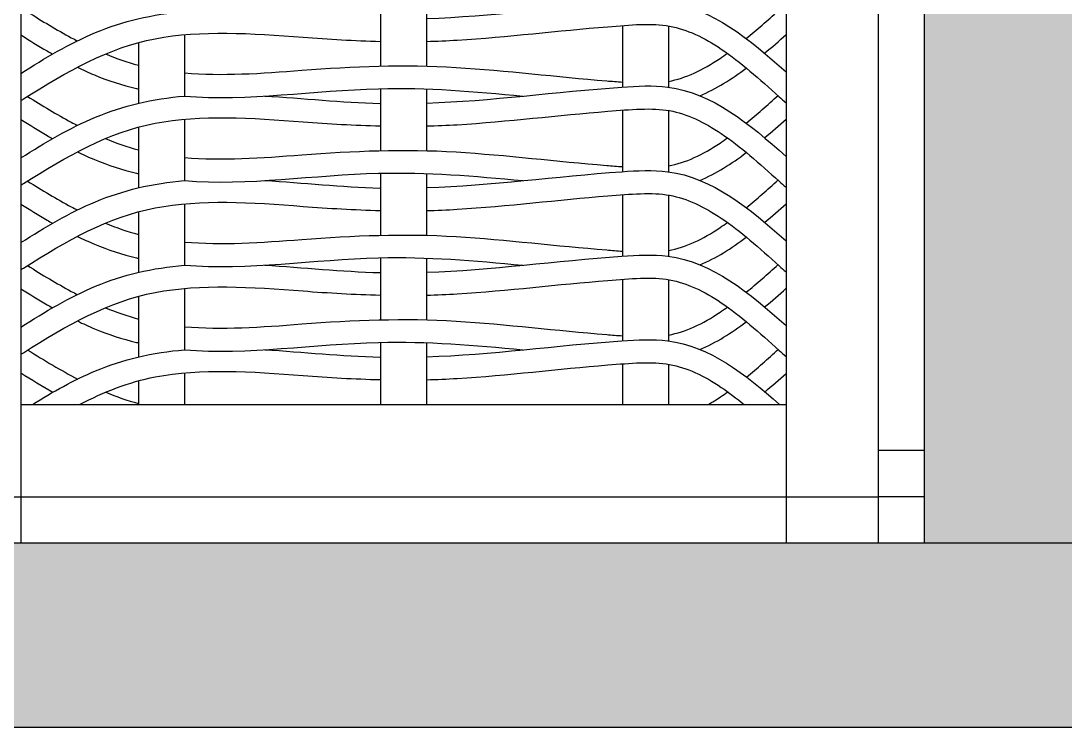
# Model space of a CAD drawing. Header units: millimetres. Extents: x 3409 to 3822, y 896 to 1108.
# Drawn here: x 3732.284 to 3733.417, y 1037.441 to 1038.207 of the extents above; entities that cross this region are included whole.
import ezdxf

# ---------------------------------------------------------------- set-up
doc = ezdxf.new("R2010")
doc.units = ezdxf.units.MM
for name, color, linetype in [('a-epipla', 8, 'Continuous'), ('a-toixoi', 5, 'Continuous'), ('toixoi_provolh', 150, 'Continuous')]:
    doc.layers.add(name, color=color, linetype=linetype)

msp = doc.modelspace()

# ---------------------------------------------------------------- hatches: boundary and pattern name
at = {"layer": 'a-epipla', "true_color": 0xc7c8ca}
h = msp.add_hatch(color=9, dxfattribs=at)
h.dxf.hatch_style = 1
h.paths.add_polyline_path([(3742.7639, 1037.6405), (3676.9639, 1037.6405), (3676.9639, 1037.4405), (3742.7639, 1037.4405)])
at = {"layer": 'toixoi_provolh', "true_color": 0xa7a8aa}
h = msp.add_hatch(color=253, dxfattribs=at)
h.dxf.hatch_style = 1
h.paths.add_polyline_path([(3726.4639, 1040.6405), (3726.4639, 1040.2405)], flags=17)
h.paths.add_polyline_path([(3726.8639, 1040.6405), (3726.4639, 1040.6405), (3726.4639, 1040.2405), (3726.4639, 1037.6405), (3726.8639, 1037.6405)])
h.paths.add_polyline_path([(3729.8639, 1040.6405), (3726.8639, 1040.6405), (3726.8639, 1040.2405), (3729.8639, 1040.2405)])
h.paths.add_polyline_path([(3730.2639, 1040.6405), (3729.8639, 1040.6405), (3729.8639, 1040.2405), (3729.8639, 1037.6405), (3730.2639, 1037.6405)])
h.paths.add_polyline_path([(3733.2639, 1040.6405), (3730.2639, 1040.6405), (3730.2639, 1040.2405), (3733.2639, 1040.2405)])
h.paths.add_polyline_path([(3733.6639, 1040.6405), (3733.2639, 1040.6405), (3733.2639, 1040.2405), (3733.2639, 1037.6405), (3733.6639, 1037.6405)])
h.paths.add_polyline_path([(3736.6639, 1040.6405), (3733.6639, 1040.6405), (3733.6639, 1040.2405), (3736.6639, 1040.2405)])
h.paths.add_polyline_path([(3740.0639, 1040.6405), (3737.0639, 1040.6405), (3737.0639, 1040.2405), (3740.0639, 1040.2405)])
h.paths.add_polyline_path([(3737.0639, 1040.6405), (3736.6639, 1040.6405), (3736.6639, 1040.2405), (3736.6639, 1037.6405), (3737.0639, 1037.6405)])
h.paths.add_polyline_path([(3740.4639, 1040.6405), (3740.0639, 1040.6405), (3740.0639, 1040.2405), (3740.0639, 1037.6405), (3740.4639, 1037.6405)])

# ---------------------------------------------------------------- linework, layer by layer
at = {"layer": 'a-epipla'}
for p, q in [((3733.2139, 1040.1905), (3733.2139, 1037.6905)), ((3732.2839, 1040.0905), (3732.2839, 1037.6405)), ((3733.1139, 1040.0905), (3733.1139, 1037.6405)), ((3732.6739, 1038.2249), (3732.6739, 1038.1575)), ((3732.7239, 1038.2245), (3732.7239, 1038.1575)), ((3732.9364, 1038.2016), (3732.9364, 1038.1348)), ((3732.9864, 1038.2012), (3732.9864, 1038.1347)), ((3732.4614, 1038.1917), (3732.4614, 1038.125)), ((3732.4114, 1038.1831), (3732.4114, 1038.1172)), ((3732.6739, 1038.1331), (3732.6739, 1038.0658)), ((3732.7239, 1038.1327), (3732.7239, 1038.0658)), ((3732.9364, 1038.1098), (3732.9364, 1038.0431)), ((3732.9864, 1038.1094), (3732.9864, 1038.043)), ((3732.4614, 1038.0999), (3732.4614, 1038.0333)), ((3732.4114, 1038.0914), (3732.4114, 1038.0255)), ((3732.6739, 1038.0414), (3732.6739, 1037.974)), ((3732.7239, 1038.041), (3732.7239, 1037.9741)), ((3732.9364, 1038.0181), (3732.9364, 1037.9513)), ((3732.9864, 1038.0177), (3732.9864, 1037.9512)), ((3732.4614, 1038.0082), (3732.4614, 1037.9415)), ((3732.4114, 1037.9996), (3732.4114, 1037.9338)), ((3732.6739, 1037.9496), (3732.6739, 1037.8823)), ((3732.7239, 1037.9492), (3732.7239, 1037.8823)), ((3732.9364, 1037.9263), (3732.9364, 1037.8596)), ((3732.9864, 1037.9259), (3732.9864, 1037.8595)), ((3732.4614, 1037.9164), (3732.4614, 1037.8498)), ((3732.4114, 1037.9079), (3732.4114, 1037.842)), ((3732.6739, 1037.8579), (3732.6739, 1037.7905)), ((3732.7239, 1037.8575), (3732.7239, 1037.7905)), ((3732.9364, 1037.8346), (3732.9364, 1037.7905)), ((3732.9864, 1037.8342), (3732.9864, 1037.7905)), ((3732.4614, 1037.8247), (3732.4614, 1037.7905)), ((3732.4114, 1037.8161), (3732.4114, 1037.7905)), ((3732.2839, 1037.7905), (3733.1139, 1037.7905)), ((3733.2639, 1037.7405), (3733.2139, 1037.7405)), ((3730.3139, 1037.6905), (3733.2139, 1037.6905)), ((3733.2639, 1037.6905), (3733.2139, 1037.6905)), ((3733.2139, 1037.6905), (3733.2139, 1037.6405))]:
    msp.add_line(p, q, dxfattribs=at)
for points, knots in [([(3732.7239, 1038.2092), (3732.7944, 1038.2116), (3732.8804, 1038.2238), (3733.0203, 1038.2314), (3733.0742, 1038.1868), (3733.1139, 1038.1514)], [0.4662693, 0.4662693, 0.4662693, 0.4662693, 0.6786549, 0.7286549, 0.877812, 0.877812, 0.877812, 0.877812]), ([(3732.2839, 1038.1497), (3732.3101, 1038.1662), (3732.3503, 1038.1905), (3732.4117, 1038.2105), (3732.4444, 1038.2153), (3732.4614, 1038.2168)], [0.0125232, 0.0125232, 0.0125232, 0.0125232, 0.1049264, 0.1530593, 0.2047826, 0.2047826, 0.2047826, 0.2047826]), ([(3732.2911, 1038.2164), (3732.307, 1038.2064), (3732.3228, 1038.1969), (3732.3386, 1038.1884), (3732.3408, 1038.1872), (3732.343, 1038.1861), (3732.3451, 1038.185)], [0.00678697, 0.00678697, 0.00678697, 0.00678697, 0.06344334, 0.06344334, 0.06344334, 0.07121295, 0.07121295, 0.07121295, 0.07121295]), ([(3732.2839, 1038.1202), (3732.2848, 1038.1207), (3732.2857, 1038.1213), (3732.2866, 1038.1219), (3732.334, 1038.1519), (3732.3792, 1038.1777), (3732.4796, 1038.1968), (3732.5337, 1038.1932), (3732.6176, 1038.1868), (3732.6457, 1038.1851), (3732.6739, 1038.1844)], [-0.0032083, -0.0032083, -0.0032083, -0.0032083, 0, 0, 0, 0.1674245, 0.1674245, 0.3348489, 0.3348489, 0.4168796, 0.4168796, 0.4168796, 0.4168796]), ([(3732.7239, 1038.1844), (3732.7351, 1038.1846), (3732.7462, 1038.1851), (3732.8124, 1038.1892), (3732.8664, 1038.1959), (3732.945, 1038.2023), (3732.9687, 1038.2044), (3733.0064, 1038.1975), (3733.0249, 1038.1887), (3733.0643, 1038.1621), (3733.0851, 1038.1436), (3733.1066, 1038.1244), (3733.109, 1038.1222), (3733.1114, 1038.12), (3733.1139, 1038.1178)], [0.4655013, 0.4655013, 0.4655013, 0.4655013, 0.498274, 0.498274, 0.6616991, 0.6616991, 0.7352337, 0.7352337, 0.8087683, 0.8087683, 0.8895351, 0.8895351, 0.8895351, 0.8986667, 0.8986667, 0.8986667, 0.8986667]), ([(3732.2839, 1038.1914), (3732.2933, 1038.1854), (3732.3028, 1038.1796), (3732.3124, 1038.174), (3732.3144, 1038.1728), (3732.3163, 1038.1717), (3732.3183, 1038.1706)], [0.01406967, 0.01406967, 0.01406967, 0.01406967, 0.04740122, 0.04740122, 0.04740122, 0.05413463, 0.05413463, 0.05413463, 0.05413463]), ([(3732.9864, 1038.141), (3733.0052, 1038.1445), (3733.0236, 1038.1532), (3733.045, 1038.1677), (3733.0476, 1038.1695), (3733.0503, 1038.1714)], [0.73539871, 0.73539871, 0.73539871, 0.73539871, 0.80876826, 0.80876826, 0.81911219, 0.81911219, 0.81911219, 0.81911219]), ([(3732.3452, 1038.1563), (3732.3513, 1038.1533), (3732.372, 1038.1439), (3732.3945, 1038.1366), (3732.4107, 1038.1328), (3732.4114, 1038.1326)], [0.08463791, 0.08463791, 0.08463791, 0.08463791, 0.10492637, 0.15305927, 0.15507122, 0.15507122, 0.15507122, 0.15507122]), ([(3732.4614, 1038.1502), (3732.5019, 1038.1467), (3732.5446, 1038.1496), (3732.6436, 1038.1573), (3732.7008, 1038.1596), (3732.8111, 1038.1527), (3732.8651, 1038.146), (3732.9251, 1038.1411), (3732.9308, 1038.1407), (3732.9364, 1038.1403)], [0.2038605, 0.2038605, 0.2038605, 0.2038605, 0.3348489, 0.3348489, 0.498274, 0.498274, 0.6616991, 0.6616991, 0.6790294, 0.6790294, 0.6790294, 0.6790294]), ([(3732.4614, 1038.125), (3732.5305, 1038.1194), (3732.6556, 1038.1402), (3732.7763, 1038.1301), (3732.8285, 1038.125)], [0.2060573, 0.2060573, 0.2060573, 0.2060573, 0.4155593, 0.5729024, 0.5729024, 0.5729024, 0.5729024]), ([(3732.7239, 1038.1174), (3732.7944, 1038.1198), (3732.8804, 1038.132), (3733.0203, 1038.1397), (3733.0742, 1038.095), (3733.1139, 1038.0596)], [0.4662693, 0.4662693, 0.4662693, 0.4662693, 0.6786549, 0.7286549, 0.877812, 0.877812, 0.877812, 0.877812]), ([(3732.2839, 1038.058), (3732.3101, 1038.0745), (3732.3503, 1038.0987), (3732.4117, 1038.1188), (3732.4444, 1038.1236), (3732.4614, 1038.125)], [0.0125232, 0.0125232, 0.0125232, 0.0125232, 0.1049264, 0.1530593, 0.2047826, 0.2047826, 0.2047826, 0.2047826]), ([(3732.2911, 1038.1247), (3732.307, 1038.1147), (3732.3228, 1038.1052), (3732.3386, 1038.0967), (3732.3408, 1038.0955), (3732.343, 1038.0944), (3732.3451, 1038.0932)], [0.00678697, 0.00678697, 0.00678697, 0.00678697, 0.06344334, 0.06344334, 0.06344334, 0.07121295, 0.07121295, 0.07121295, 0.07121295]), ([(3732.5485, 1038.1251), (3732.59, 1038.1227), (3732.6321, 1038.1181), (3732.6737, 1038.1171), (3732.6739, 1038.1171)], [0.2917847, 0.2917847, 0.2917847, 0.2917847, 0.4155593, 0.4161946, 0.4161946, 0.4161946, 0.4161946]), ([(3732.2839, 1038.0284), (3732.2848, 1038.029), (3732.2857, 1038.0296), (3732.2866, 1038.0301), (3732.334, 1038.0601), (3732.3792, 1038.086), (3732.4796, 1038.1051), (3732.5337, 1038.1015), (3732.6176, 1038.095), (3732.6457, 1038.0934), (3732.6739, 1038.0927)], [-0.0032083, -0.0032083, -0.0032083, -0.0032083, 0, 0, 0, 0.1674245, 0.1674245, 0.3348489, 0.3348489, 0.4168796, 0.4168796, 0.4168796, 0.4168796]), ([(3732.7239, 1038.0926), (3732.7351, 1038.0929), (3732.7462, 1038.0933), (3732.8124, 1038.0975), (3732.8664, 1038.1042), (3732.945, 1038.1105), (3732.9687, 1038.1127), (3733.0064, 1038.1058), (3733.0249, 1038.097), (3733.0643, 1038.0704), (3733.0851, 1038.0519), (3733.1066, 1038.0326), (3733.109, 1038.0305), (3733.1114, 1038.0283), (3733.1139, 1038.0261)], [0.4655013, 0.4655013, 0.4655013, 0.4655013, 0.498274, 0.498274, 0.6616991, 0.6616991, 0.7352337, 0.7352337, 0.8087683, 0.8087683, 0.8895351, 0.8895351, 0.8895351, 0.8986667, 0.8986667, 0.8986667, 0.8986667]), ([(3732.2839, 1038.0996), (3732.2933, 1038.0937), (3732.3028, 1038.0878), (3732.3124, 1038.0822), (3732.3144, 1038.0811), (3732.3163, 1038.08), (3732.3183, 1038.0788)], [0.01406967, 0.01406967, 0.01406967, 0.01406967, 0.04740122, 0.04740122, 0.04740122, 0.05413463, 0.05413463, 0.05413463, 0.05413463]), ([(3732.9864, 1038.0493), (3733.0052, 1038.0527), (3733.0236, 1038.0615), (3733.045, 1038.0759), (3733.0476, 1038.0778), (3733.0503, 1038.0797)], [0.73539871, 0.73539871, 0.73539871, 0.73539871, 0.80876826, 0.80876826, 0.81911219, 0.81911219, 0.81911219, 0.81911219]), ([(3732.3452, 1038.0646), (3732.3513, 1038.0616), (3732.372, 1038.0522), (3732.3945, 1038.0449), (3732.4107, 1038.041), (3732.4114, 1038.0409)], [0.08463791, 0.08463791, 0.08463791, 0.08463791, 0.10492637, 0.15305927, 0.15507122, 0.15507122, 0.15507122, 0.15507122]), ([(3732.4614, 1038.0584), (3732.5019, 1038.055), (3732.5446, 1038.0579), (3732.6436, 1038.0656), (3732.7008, 1038.0679), (3732.8111, 1038.061), (3732.8651, 1038.0542), (3732.9251, 1038.0494), (3732.9308, 1038.0489), (3732.9364, 1038.0485)], [0.2038605, 0.2038605, 0.2038605, 0.2038605, 0.3348489, 0.3348489, 0.498274, 0.498274, 0.6616991, 0.6616991, 0.6790294, 0.6790294, 0.6790294, 0.6790294]), ([(3732.4614, 1038.0333), (3732.5305, 1038.0277), (3732.6556, 1038.0485), (3732.7763, 1038.0383), (3732.8285, 1038.0333)], [0.2060573, 0.2060573, 0.2060573, 0.2060573, 0.4155593, 0.5729024, 0.5729024, 0.5729024, 0.5729024]), ([(3732.7239, 1038.0257), (3732.7944, 1038.0281), (3732.8804, 1038.0403), (3733.0203, 1038.0479), (3733.0742, 1038.0033), (3733.1139, 1037.9679)], [0.4662693, 0.4662693, 0.4662693, 0.4662693, 0.6786549, 0.7286549, 0.877812, 0.877812, 0.877812, 0.877812]), ([(3732.2839, 1037.9662), (3732.3101, 1037.9827), (3732.3503, 1038.007), (3732.4117, 1038.027), (3732.4444, 1038.0319), (3732.4614, 1038.0333)], [0.0125232, 0.0125232, 0.0125232, 0.0125232, 0.1049264, 0.1530593, 0.2047826, 0.2047826, 0.2047826, 0.2047826]), ([(3732.2911, 1038.0329), (3732.307, 1038.0229), (3732.3228, 1038.0134), (3732.3386, 1038.0049), (3732.3408, 1038.0038), (3732.343, 1038.0026), (3732.3451, 1038.0015)], [0.00678697, 0.00678697, 0.00678697, 0.00678697, 0.06344334, 0.06344334, 0.06344334, 0.07121295, 0.07121295, 0.07121295, 0.07121295]), ([(3732.5485, 1038.0334), (3732.59, 1038.031), (3732.6321, 1038.0264), (3732.6737, 1038.0253), (3732.6739, 1038.0253)], [0.2917847, 0.2917847, 0.2917847, 0.2917847, 0.4155593, 0.4161946, 0.4161946, 0.4161946, 0.4161946]), ([(3732.7239, 1038.0009), (3732.7351, 1038.0011), (3732.7462, 1038.0016), (3732.8124, 1038.0057), (3732.8664, 1038.0125), (3732.945, 1038.0188), (3732.9687, 1038.0209), (3733.0064, 1038.014), (3733.0249, 1038.0052), (3733.0643, 1037.9787), (3733.0851, 1037.9602), (3733.1066, 1037.9409), (3733.109, 1037.9387), (3733.1114, 1037.9365), (3733.1139, 1037.9343)], [0.4655013, 0.4655013, 0.4655013, 0.4655013, 0.498274, 0.498274, 0.6616991, 0.6616991, 0.7352337, 0.7352337, 0.8087683, 0.8087683, 0.8895351, 0.8895351, 0.8895351, 0.8986667, 0.8986667, 0.8986667, 0.8986667]), ([(3732.2839, 1037.9367), (3732.2848, 1037.9372), (3732.2857, 1037.9378), (3732.2866, 1037.9384), (3732.334, 1037.9684), (3732.3792, 1037.9942), (3732.4796, 1038.0133), (3732.5337, 1038.0098), (3732.6176, 1038.0033), (3732.6457, 1038.0016), (3732.6739, 1038.0009)], [-0.0032083, -0.0032083, -0.0032083, -0.0032083, 0, 0, 0, 0.1674245, 0.1674245, 0.3348489, 0.3348489, 0.4168796, 0.4168796, 0.4168796, 0.4168796]), ([(3732.2839, 1038.0079), (3732.2933, 1038.002), (3732.3028, 1037.9961), (3732.3124, 1037.9905), (3732.3144, 1037.9893), (3732.3163, 1037.9882), (3732.3183, 1037.9871)], [0.01406967, 0.01406967, 0.01406967, 0.01406967, 0.04740122, 0.04740122, 0.04740122, 0.05413463, 0.05413463, 0.05413463, 0.05413463]), ([(3732.9864, 1037.9575), (3733.0052, 1037.961), (3733.0236, 1037.9697), (3733.045, 1037.9842), (3733.0476, 1037.986), (3733.0503, 1037.988)], [0.73539871, 0.73539871, 0.73539871, 0.73539871, 0.80876826, 0.80876826, 0.81911219, 0.81911219, 0.81911219, 0.81911219]), ([(3732.3452, 1037.9728), (3732.3513, 1037.9699), (3732.372, 1037.9604), (3732.3945, 1037.9531), (3732.4107, 1037.9493), (3732.4114, 1037.9491)], [0.08463791, 0.08463791, 0.08463791, 0.08463791, 0.10492637, 0.15305927, 0.15507122, 0.15507122, 0.15507122, 0.15507122]), ([(3732.4614, 1037.9667), (3732.5019, 1037.9632), (3732.5446, 1037.9661), (3732.6436, 1037.9738), (3732.7008, 1037.9761), (3732.8111, 1037.9692), (3732.8651, 1037.9625), (3732.9251, 1037.9577), (3732.9308, 1037.9572), (3732.9364, 1037.9568)], [0.2038605, 0.2038605, 0.2038605, 0.2038605, 0.3348489, 0.3348489, 0.498274, 0.498274, 0.6616991, 0.6616991, 0.6790294, 0.6790294, 0.6790294, 0.6790294]), ([(3732.4614, 1037.9416), (3732.5305, 1037.936), (3732.6556, 1037.9567), (3732.7763, 1037.9466), (3732.8285, 1037.9415)], [0.2060573, 0.2060573, 0.2060573, 0.2060573, 0.4155593, 0.5729024, 0.5729024, 0.5729024, 0.5729024]), ([(3732.7239, 1037.9339), (3732.7944, 1037.9364), (3732.8804, 1037.9486), (3733.0203, 1037.9562), (3733.0742, 1037.9116), (3733.1139, 1037.8762)], [0.4662693, 0.4662693, 0.4662693, 0.4662693, 0.6786549, 0.7286549, 0.877812, 0.877812, 0.877812, 0.877812]), ([(3732.2839, 1037.8745), (3732.3101, 1037.891), (3732.3503, 1037.9153), (3732.4117, 1037.9353), (3732.4444, 1037.9401), (3732.4614, 1037.9416)], [0.0125232, 0.0125232, 0.0125232, 0.0125232, 0.1049264, 0.1530593, 0.2047826, 0.2047826, 0.2047826, 0.2047826]), ([(3732.2911, 1037.9412), (3732.307, 1037.9312), (3732.3228, 1037.9217), (3732.3386, 1037.9132), (3732.3408, 1037.912), (3732.343, 1037.9109), (3732.3451, 1037.9097)], [0.00678697, 0.00678697, 0.00678697, 0.00678697, 0.06344334, 0.06344334, 0.06344334, 0.07121295, 0.07121295, 0.07121295, 0.07121295]), ([(3732.5485, 1037.9416), (3732.59, 1037.9392), (3732.6321, 1037.9346), (3732.6737, 1037.9336), (3732.6739, 1037.9336)], [0.2917847, 0.2917847, 0.2917847, 0.2917847, 0.4155593, 0.4161946, 0.4161946, 0.4161946, 0.4161946]), ([(3732.7239, 1037.9091), (3732.7351, 1037.9094), (3732.7462, 1037.9098), (3732.8124, 1037.914), (3732.8664, 1037.9207), (3732.945, 1037.9271), (3732.9687, 1037.9292), (3733.0064, 1037.9223), (3733.0249, 1037.9135), (3733.0643, 1037.8869), (3733.0851, 1037.8684), (3733.1066, 1037.8492), (3733.109, 1037.847), (3733.1114, 1037.8448), (3733.1139, 1037.8426)], [0.4655013, 0.4655013, 0.4655013, 0.4655013, 0.498274, 0.498274, 0.6616991, 0.6616991, 0.7352337, 0.7352337, 0.8087683, 0.8087683, 0.8895351, 0.8895351, 0.8895351, 0.8986667, 0.8986667, 0.8986667, 0.8986667]), ([(3732.2839, 1037.8449), (3732.2848, 1037.8455), (3732.2857, 1037.8461), (3732.2866, 1037.8467), (3732.334, 1037.8766), (3732.3792, 1037.9025), (3732.4796, 1037.9216), (3732.5337, 1037.918), (3732.6176, 1037.9115), (3732.6457, 1037.9099), (3732.6739, 1037.9092)], [-0.0032083, -0.0032083, -0.0032083, -0.0032083, 0, 0, 0, 0.1674245, 0.1674245, 0.3348489, 0.3348489, 0.4168796, 0.4168796, 0.4168796, 0.4168796]), ([(3732.2839, 1037.9161), (3732.2933, 1037.9102), (3732.3028, 1037.9043), (3732.3124, 1037.8987), (3732.3144, 1037.8976), (3732.3163, 1037.8965), (3732.3183, 1037.8954)], [0.01406967, 0.01406967, 0.01406967, 0.01406967, 0.04740122, 0.04740122, 0.04740122, 0.05413463, 0.05413463, 0.05413463, 0.05413463]), ([(3732.9864, 1037.8658), (3733.0052, 1037.8692), (3733.0236, 1037.878), (3733.045, 1037.8924), (3733.0476, 1037.8943), (3733.0503, 1037.8962)], [0.73539871, 0.73539871, 0.73539871, 0.73539871, 0.80876826, 0.80876826, 0.81911219, 0.81911219, 0.81911219, 0.81911219]), ([(3732.3452, 1037.8811), (3732.3513, 1037.8781), (3732.372, 1037.8687), (3732.3945, 1037.8614), (3732.4107, 1037.8576), (3732.4114, 1037.8574)], [0.08463791, 0.08463791, 0.08463791, 0.08463791, 0.10492637, 0.15305927, 0.15507122, 0.15507122, 0.15507122, 0.15507122]), ([(3732.4614, 1037.8749), (3732.5019, 1037.8715), (3732.5446, 1037.8744), (3732.6436, 1037.8821), (3732.7008, 1037.8844), (3732.8111, 1037.8775), (3732.8651, 1037.8708), (3732.9251, 1037.8659), (3732.9308, 1037.8654), (3732.9364, 1037.865)], [0.2038605, 0.2038605, 0.2038605, 0.2038605, 0.3348489, 0.3348489, 0.498274, 0.498274, 0.6616991, 0.6616991, 0.6790294, 0.6790294, 0.6790294, 0.6790294]), ([(3732.4614, 1037.8498), (3732.5305, 1037.8442), (3732.6556, 1037.865), (3732.7763, 1037.8549), (3732.8285, 1037.8498)], [0.2060573, 0.2060573, 0.2060573, 0.2060573, 0.4155593, 0.5729024, 0.5729024, 0.5729024, 0.5729024]), ([(3732.7239, 1037.8422), (3732.7944, 1037.8446), (3732.8804, 1037.8568), (3733.0174, 1037.8643), (3733.0695, 1037.8236), (3733.107, 1037.7905)], [0.4662693, 0.4662693, 0.4662693, 0.4662693, 0.6786549, 0.7286549, 0.8691827, 0.8691827, 0.8691827, 0.8691827]), ([(3732.2964, 1037.7905), (3732.3185, 1037.8042), (3732.355, 1037.825), (3732.4117, 1037.8435), (3732.4444, 1037.8484), (3732.4614, 1037.8498)], [0.0271609, 0.0271609, 0.0271609, 0.0271609, 0.1049264, 0.1530593, 0.2047826, 0.2047826, 0.2047826, 0.2047826]), ([(3732.5485, 1037.8499), (3732.59, 1037.8475), (3732.6321, 1037.8429), (3732.6737, 1037.8419), (3732.6739, 1037.8419)], [0.2917847, 0.2917847, 0.2917847, 0.2917847, 0.4155593, 0.4161946, 0.4161946, 0.4161946, 0.4161946]), ([(3732.7239, 1037.8174), (3732.7351, 1037.8176), (3732.7462, 1037.8181), (3732.8124, 1037.8222), (3732.8664, 1037.829), (3732.945, 1037.8353), (3732.9687, 1037.8374), (3733.0064, 1037.8305), (3733.0249, 1037.8218), (3733.0519, 1037.8035), (3733.0601, 1037.7973), (3733.0684, 1037.7905)], [0.4655013, 0.4655013, 0.4655013, 0.4655013, 0.498274, 0.498274, 0.6616991, 0.6616991, 0.7352337, 0.7352337, 0.8087683, 0.8087683, 0.8409143, 0.8409143, 0.8409143, 0.8409143]), ([(3732.3475, 1037.7905), (3732.3741, 1037.8042), (3732.4009, 1037.8149), (3732.4796, 1037.8299), (3732.5337, 1037.8263), (3732.6176, 1037.8198), (3732.6457, 1037.8181), (3732.6739, 1037.8175)], [0.0724651, 0.0724651, 0.0724651, 0.0724651, 0.1674245, 0.1674245, 0.3348489, 0.3348489, 0.4168796, 0.4168796, 0.4168796, 0.4168796]), ([(3733.0297, 1037.7905), (3733.0341, 1037.7931), (3733.0385, 1037.7959), (3733.0455, 1037.8006), (3733.0481, 1037.8024), (3733.0506, 1037.8042)], [0.79137632, 0.79137632, 0.79137632, 0.79137632, 0.80876826, 0.80876826, 0.8187489, 0.8187489, 0.8187489, 0.8187489])]:
    msp.add_open_spline(points, degree=3, knots=knots, dxfattribs=at)
for points in [[(3733.0707, 1038.1874), (3733.0821, 1038.1968), (3733.0936, 1038.2071), (3733.1053, 1038.2175)], [(3733.0907, 1038.1715), (3733.0985, 1038.1781), (3733.1062, 1038.1849), (3733.1139, 1038.1917)], [(3732.3756, 1038.1707), (3732.3874, 1038.1658), (3732.3993, 1038.1617), (3732.4114, 1038.1585)], [(3733.0205, 1038.1254), (3733.038, 1038.1327), (3733.0547, 1038.1433), (3733.0708, 1038.1555)], [(3733.0707, 1038.0957), (3733.0821, 1038.1051), (3733.0936, 1038.1153), (3733.1053, 1038.1258)], [(3733.0907, 1038.0798), (3733.0985, 1038.0863), (3733.1062, 1038.0931), (3733.1139, 1038.1)], [(3732.3756, 1038.0789), (3732.3874, 1038.0741), (3732.3993, 1038.0699), (3732.4114, 1038.0667)], [(3733.0205, 1038.0336), (3733.038, 1038.041), (3733.0547, 1038.0516), (3733.0708, 1038.0638)], [(3733.0707, 1038.0039), (3733.0821, 1038.0133), (3733.0936, 1038.0236), (3733.1053, 1038.0341)], [(3733.0907, 1037.988), (3733.0985, 1037.9946), (3733.1062, 1038.0014), (3733.1139, 1038.0082)], [(3732.3756, 1037.9872), (3732.3874, 1037.9823), (3732.3993, 1037.9782), (3732.4114, 1037.975)], [(3733.0205, 1037.9419), (3733.038, 1037.9493), (3733.0547, 1037.9598), (3733.0708, 1037.972)], [(3733.0707, 1037.9122), (3733.0821, 1037.9216), (3733.0936, 1037.9318), (3733.1053, 1037.9423)], [(3733.0907, 1037.8963), (3733.0985, 1037.9028), (3733.1062, 1037.9096), (3733.1139, 1037.9165)], [(3732.3756, 1037.8955), (3732.3874, 1037.8906), (3732.3993, 1037.8865), (3732.4114, 1037.8832)], [(3733.0205, 1037.8501), (3733.038, 1037.8575), (3733.0547, 1037.8681), (3733.0708, 1037.8803)], [(3732.2913, 1037.8496), (3732.3095, 1037.8382), (3732.3274, 1037.8275), (3732.3454, 1037.8181)], [(3733.0711, 1037.8202), (3733.0826, 1037.8296), (3733.0941, 1037.84), (3733.1059, 1037.8505)], [(3732.2839, 1037.8247), (3732.2953, 1037.8176), (3732.3068, 1037.8105), (3732.3185, 1037.8038)], [(3733.0911, 1037.8042), (3733.0987, 1037.8107), (3733.1063, 1037.8174), (3733.1139, 1037.8241)], [(3732.3759, 1037.8038), (3732.3875, 1037.799), (3732.3993, 1037.7948), (3732.4114, 1037.7916)]]:
    msp.add_open_spline(points, degree=3, dxfattribs=at)
at = {"layer": 'a-toixoi'}
for p, q in [((3676.9639, 1037.6405), (3742.7639, 1037.6405)), ((3676.3639, 1037.4405), (3743.3639, 1037.4405))]:
    msp.add_line(p, q, dxfattribs=at)
at = {"layer": 'toixoi_provolh'}
msp.add_line((3733.2639, 1040.6405), (3733.2639, 1037.6405), dxfattribs=at)

doc.saveas('drawing.dxf')
